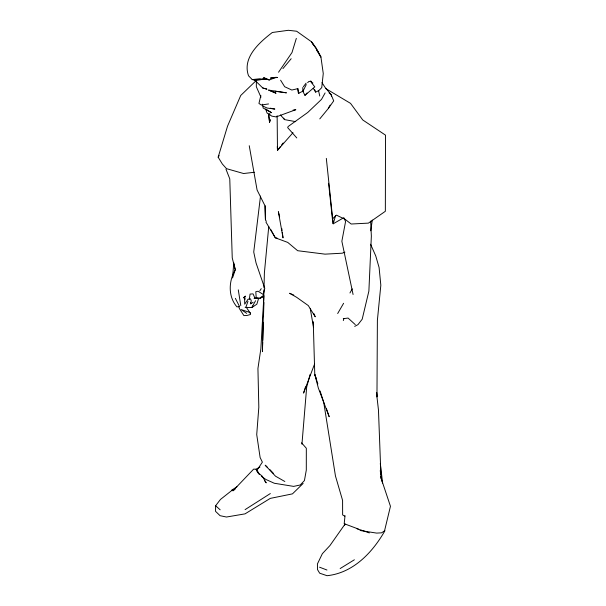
<?xml version="1.0" encoding="UTF-8"?>
<svg xmlns="http://www.w3.org/2000/svg" width="606" height="606" viewBox="0 0 606 606"><rect width="100%" height="100%" fill="white"/><g stroke="black" fill="none" stroke-linecap="round" stroke-linejoin="round"><path stroke-width="0.91" d="M263.072 106.088L263.072 107.959L271.556 112.724L265.633 109.004L267.041 113.011L271.814 116.14L276.124 116.92L295.811 109.709L293.054 110.11M256.361 81.234L256.346 86.772L260.951 97.18M232.863 489.64L220.47 499.435L215.622 505.745L215.547 511.328L220.076 515.691L226.455 517.024L245.036 513.865L270.268 498.39L292.463 493.867L303.151 483.437M263.966 289.759L262.413 351.669L262.701 342.208M264.011 287.888L264.39 272.874L268.761 226.417M262.762 340.314L263.307 322.331M263.481 316.658L263.913 302.462M249.339 299.235L250.073 294.077L253.05 293.872L255.103 298.516M263.913 295.713L260.868 348.768L257.936 368.501L258.823 407.24L256.724 434.578L260.125 457.553L262.383 462.143L256.596 470.794L259.345 474.521M301.947 444.19L306.681 387.037L310.143 374.334M270.405 119.541L269.556 122.223L269.731 120.367M345.026 515.683L344.208 523.629L344.95 524.766M265.155 205.782L265.436 219.736L266.329 221.379M260.512 196.079L253.732 252.043L256.058 262.981L264.769 288.35L262.792 296.629L259.762 298.667M253.164 302.265L250.77 303.803L251.225 300.659L250.46 298.819L248.036 299.243L244.71 304.189L244.612 296.637L245.392 296.129L243.544 297.887L244.612 296.637L245.089 299.228M370.728 230.78L372.311 220.099M269.185 113.542L268.746 115.314L269.556 122.223L269.844 120.389M260.853 95.49L258.929 103.444L261.337 105.012L268.541 103.937M343.314 320.589L343.822 318.832M335.55 215.706L333.194 223.803L343.761 217.721M254.338 172.278L243.582 173.521L226.5 168.665L222.357 164.029L218.16 157.181L227.545 126.139L240.718 95.483L255.861 80.863M258.482 298.819L256.846 304.197L251.854 307.553L245.135 307.356M296.334 38.36L292.001 52.525L278.548 72.235M305.545 386.802L303.568 393.097L314.582 364.024M245.983 306.886L247.99 301.303M344.435 525.402L345.079 524.031L358.26 528.993M310.317 81.113L314.787 86.9L304.962 95.293L302.894 91.415L306.272 84.552M337.671 313.529L343.61 303.28M255.558 300.727L251.854 307.553L252.732 305.962M325.104 92.945L321.528 99.369L307.734 112.481L288.153 126.518L287.661 127.608L296.781 137.941M349.95 292.963L352.245 288.88M328.338 108.156L330.202 105.08M218.16 157.181L219.13 155.606M384.924 530.742C372.592 552.422 353.177 573.011 327.035 575.7L319.673 573.193L317.499 569.587L317.423 563.928L322.354 553.695L329.952 545.552L345.079 524.031M259.815 290.842L261.247 288.676M303.326 86.772L306.098 83.151M280.32 146.66L277.48 150.341L277.268 146.576M281.457 145.182L283.161 142.978M319.779 118.89L328.414 108.376L333.701 100.876L331.171 94.733L324.96 87.226L321.983 82.636M282.934 68.607L291.168 58.729M312.544 83.363L312.908 82.946M293.001 132.684L277.48 150.341L277.147 115.784M306.992 92.998L304.962 95.293L304.924 94.589M270.026 113.951L268.746 115.314L269.556 122.223M307.643 82.681L308.863 81.477L311.143 81.219L312.476 83.325M326.323 158.371L333.194 223.803L332.414 218.955L336.428 215.138L345.125 219.334L351.169 224.015L368.403 223.122L385.348 211.282L385.507 135.146L362.759 119.965L350.548 103.376L325.627 88.514M235.083 489.186L232.886 490.86L253.649 469.127L256.035 469.211L259.936 467.029M231.59 490.231L236.931 486.792M245.089 509.631L270.329 493.557M340.163 568.542L354.366 559.785M354.699 326.376L357.964 324.642L362.191 319.218L368.88 291.115L371.357 236.12L370.66 221.137M303.447 90.908L298.463 93.362L297.364 88.514M313.219 88.249L315.665 92.112L318.885 90.521L321.741 87.62L323.263 73.538L320.93 57.085L316.059 47.897L311.484 41.776L296.652 31.232L288.373 30.3L272.314 32.489C259.429 42.397 241.999 57.631 248.536 75.803L252.187 79.53L255.505 80.545L266.595 78.735L269.238 80.007L276.056 77.326L277.434 77.492L270.397 78.113L276.056 77.326M344.89 252.157L342.261 253.202L325.036 254.149L297.652 250.71L287.752 242.415L275.321 237.817L265.958 222.099M262.671 294.077L257.997 291.244L255.8 291.728L256.24 298.296L257.876 297.879M261.148 297.046L262.792 296.629L260.694 297.849L256.24 298.296M254.073 298.326L256.573 297.773M343.284 318.68L348.079 318.059L355.275 324.604M269.238 80.007L265.095 78.659L263.625 77.598L266.595 78.735L252.187 79.53L260.292 79.083M262.996 78.931L266.595 78.735M274.957 91.203L286.441 92.839L268.663 90.082L275.889 93.15L268.663 90.082M359.994 530.492L376.644 533.098L381.575 532.825L384.537 530.856L390.453 506.29L381.03 478.02L380.841 476.142M277.078 238.105L275.321 237.817L270.821 229.598M280.411 114.935L284.585 119.609L295.705 121.654M270.284 108.186L274.859 109.072L267.14 108.05L262.413 105.845L262.368 104.179M262.769 87.999L266.829 89.112L262.769 87.999L254.368 79.742M357.085 528.841L361.638 530.182M362.494 530.485L369.327 532.932M319.589 567.208L326.96 570.026M293.819 295.114L289.63 293.274L296.675 297.334L308.302 305.583L315.241 316.794L313.749 313.378M344.791 516.145L342.632 514.933L342.587 500.397L335.459 475.983L323.725 402.346L320.089 390.976M284.85 481.512L275.48 476.164L265.186 465.196L267.231 467.112M246.695 313.37L241.18 309.59L250.149 312.582L250.483 314.499L246.892 315.499L243.885 315.59L239.393 308.583L238.855 306.78M261.368 476.301L265.792 479.414L274.268 483.247L293.637 486.391L300.243 484.982L304.432 480.581L306.303 470.067L306.325 448.251L301.561 442.827M257.679 472.438L262.307 476.248L266.208 482.868L264.663 480.785M329.103 92.915L331.171 94.733L331.512 96.354M215.622 505.745L220.16 509.805M269.95 469.665L273.579 473.544M256.035 469.211L258.224 472.15M283.593 118.17L284.585 119.609M246.68 307.863L250.346 313.264M280.593 80.189L284.676 86.734L291.819 90.029L298.076 88.612L298.834 93.582M313.847 45.602L311.484 41.776L317.514 50.768L320.93 57.085L319.044 54.025M316.68 50.2L318.097 52.495M235.355 298.357L239.59 306.628L236.916 306.848C227.909 296.395 228.667 281.222 235.257 269.746L233.787 262.86L232.537 277.934L235.257 269.746L232.242 257.936L229.772 178.853L225.985 169.225M370.569 244.226L375.75 255.937L379.091 267.534L380.833 285.214L377.386 320.309L376.962 396.922L378.462 409.997L381.03 478.02L382.606 483.027L380.288 463.476M314.628 89.597L315.665 92.112M344.185 218.145L345.549 221.667L341.86 241.256L353.078 294.501M316.574 379.651L314.772 374.356L313.249 321.809L313.597 324.604M326.482 408.792L329.187 416.739L318.355 388.105L314.772 374.356L317.847 383.977M279.654 216.857L278.366 211.668L283.032 237.878L282.298 232.295M318.544 90.605L319.756 96.013M249.24 145.72L257.088 190.011L264.943 205.707L265.436 219.736M310.242 308.583L313.575 327.634M238.294 289.873L240.787 305.644M250.573 302.508L250.77 303.803M281.805 228.568L282.048 230.431M328.603 183.277L332.414 218.955M380.265 470.498L380.651 474.256M376.599 393.173L376.962 396.922L376.75 392.385M302.773 87.491L302.894 91.415"/></g></svg>
